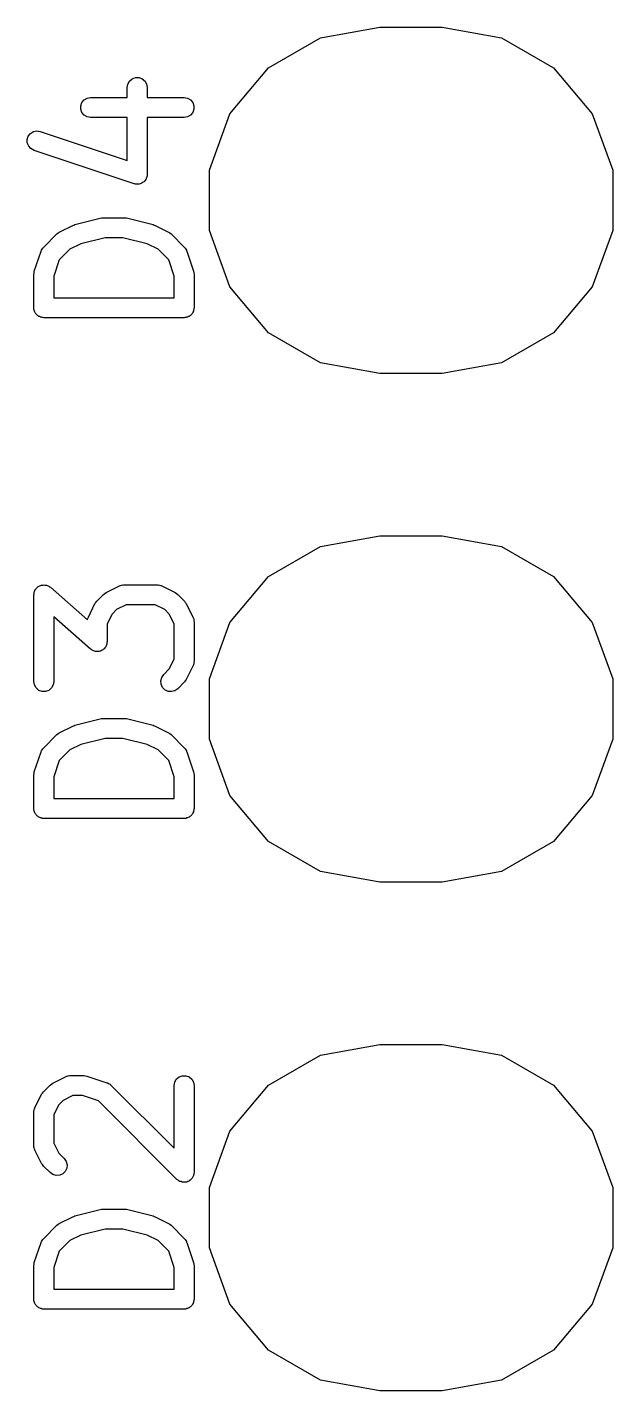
# Model space of a CAD drawing. Extents: x 125.5 to 143.1, y -145.4 to -100.4.
# Drawn here: x 139.88 to 142.81, y -137.97 to -131.17 of the extents above; entities that cross this region are included whole.
import ezdxf

# ---------------------------------------------------------------- set-up
doc = ezdxf.new("R2010")
doc.units = 0
doc.header["$MEASUREMENT"] = 0
doc.layers.add('BLACK', color=7, linetype='CONTINUOUS')

msp = doc.modelspace()

# ---------------------------------------------------------------- linework, layer by layer
at = {"layer": 'Black'}
for p, q in [((141.348, -131.218), (141.644, -131.166)), ((141.644, -131.166), (141.956, -131.166)), ((141.956, -131.166), (142.252, -131.218)), ((141.089, -131.368), (141.348, -131.218)), ((142.252, -131.218), (142.511, -131.368)), ((140.896, -131.598), (141.089, -131.368)), ((142.511, -131.368), (142.704, -131.598)), ((140.383, -131.467), (140.386, -131.45)), ((140.386, -131.45), (140.395, -131.435)), ((140.395, -131.435), (140.408, -131.423)), ((140.408, -131.423), (140.425, -131.417)), ((140.425, -131.417), (140.442, -131.417)), ((140.442, -131.417), (140.458, -131.423)), ((140.458, -131.423), (140.472, -131.435)), ((140.472, -131.435), (140.48, -131.45)), ((140.48, -131.45), (140.483, -131.467)), ((140.157, -131.542), (140.168, -131.528)), ((140.168, -131.528), (140.183, -131.52)), ((140.183, -131.52), (140.2, -131.517)), ((140.2, -131.517), (140.383, -131.517)), ((140.383, -131.517), (140.383, -131.467)), ((140.483, -131.467), (140.483, -131.517)), ((140.483, -131.517), (140.667, -131.517)), ((140.667, -131.517), (140.684, -131.52)), ((140.684, -131.52), (140.699, -131.528)), ((140.699, -131.528), (140.71, -131.542)), ((140.151, -131.558), (140.157, -131.542)), ((140.151, -131.575), (140.151, -131.558)), ((140.157, -131.592), (140.151, -131.575)), ((140.168, -131.605), (140.157, -131.592)), ((140.71, -131.592), (140.699, -131.605)), ((140.71, -131.542), (140.716, -131.558)), ((140.716, -131.575), (140.71, -131.592)), ((140.716, -131.558), (140.716, -131.575)), ((140.793, -131.88), (140.896, -131.598)), ((142.704, -131.598), (142.807, -131.88)), ((140.183, -131.614), (140.168, -131.605)), ((140.2, -131.617), (140.183, -131.614)), ((140.383, -131.617), (140.2, -131.617)), ((140.383, -131.831), (140.383, -131.617)), ((140.667, -131.617), (140.483, -131.617)), ((140.483, -131.617), (140.483, -131.9)), ((140.684, -131.614), (140.667, -131.617)), ((140.699, -131.605), (140.684, -131.614)), ((139.884, -131.726), (139.889, -131.71)), ((139.884, -131.743), (139.884, -131.726)), ((139.889, -131.71), (139.9, -131.696)), ((139.9, -131.696), (139.915, -131.687)), ((139.915, -131.687), (139.932, -131.683)), ((139.932, -131.683), (139.949, -131.686)), ((139.949, -131.686), (140.383, -131.831)), ((139.891, -131.76), (139.884, -131.743)), ((139.902, -131.772), (139.891, -131.76)), ((139.918, -131.781), (139.902, -131.772)), ((140.418, -131.947), (139.918, -131.781)), ((140.467, -131.937), (140.462, -131.94)), ((140.469, -131.935), (140.467, -131.937)), ((140.472, -131.932), (140.469, -131.935)), ((140.474, -131.928), (140.472, -131.932)), ((140.477, -131.924), (140.474, -131.928)), ((140.478, -131.92), (140.477, -131.924)), ((140.48, -131.917), (140.478, -131.92)), ((140.481, -131.912), (140.48, -131.917)), ((140.483, -131.907), (140.481, -131.912)), ((140.483, -131.9), (140.483, -131.904)), ((140.483, -131.904), (140.483, -131.907)), ((140.793, -132.18), (140.793, -131.88)), ((142.807, -131.88), (142.807, -132.18)), ((140.421, -131.948), (140.418, -131.947)), ((140.425, -131.949), (140.421, -131.948)), ((140.43, -131.949), (140.425, -131.949)), ((140.435, -131.95), (140.43, -131.949)), ((140.438, -131.949), (140.435, -131.95)), ((140.442, -131.949), (140.438, -131.949)), ((140.447, -131.948), (140.442, -131.949)), ((140.452, -131.946), (140.447, -131.948)), ((140.455, -131.945), (140.452, -131.946)), ((140.458, -131.943), (140.455, -131.945)), ((140.462, -131.94), (140.458, -131.943)), ((140.121, -132.151), (140.255, -132.118)), ((140.255, -132.118), (140.261, -132.118)), ((140.261, -132.118), (140.267, -132.117)), ((140.267, -132.117), (140.367, -132.117)), ((140.367, -132.117), (140.373, -132.118)), ((140.373, -132.118), (140.379, -132.118)), ((140.379, -132.118), (140.512, -132.151)), ((139.965, -132.265), (140.031, -132.198)), ((140.031, -132.198), (140.038, -132.193)), ((140.038, -132.193), (140.044, -132.189)), ((140.044, -132.189), (140.111, -132.155)), ((140.111, -132.155), (140.116, -132.154)), ((140.116, -132.154), (140.121, -132.151)), ((140.512, -132.151), (140.517, -132.154)), ((140.517, -132.154), (140.522, -132.155)), ((140.522, -132.155), (140.589, -132.189)), ((140.589, -132.189), (140.595, -132.193)), ((140.595, -132.193), (140.602, -132.198)), ((140.602, -132.198), (140.669, -132.265)), ((140.896, -132.462), (140.793, -132.18)), ((142.807, -132.18), (142.704, -132.462)), ((139.954, -132.282), (139.955, -132.279)), ((139.955, -132.279), (139.958, -132.274)), ((139.958, -132.274), (139.961, -132.269)), ((139.961, -132.269), (139.963, -132.267)), ((139.963, -132.267), (139.965, -132.265)), ((140.096, -132.274), (140.044, -132.327)), ((140.151, -132.247), (140.096, -132.274)), ((140.273, -132.217), (140.151, -132.247)), ((140.361, -132.217), (140.273, -132.217)), ((140.483, -132.247), (140.361, -132.217)), ((140.537, -132.274), (140.483, -132.247)), ((140.59, -132.327), (140.537, -132.274)), ((140.669, -132.265), (140.67, -132.267)), ((140.67, -132.267), (140.672, -132.269)), ((140.672, -132.269), (140.675, -132.274)), ((140.675, -132.274), (140.679, -132.279)), ((140.679, -132.279), (140.679, -132.282)), ((139.919, -132.384), (139.953, -132.284)), ((139.953, -132.284), (139.954, -132.282)), ((140.044, -132.327), (140.017, -132.408)), ((140.617, -132.408), (140.59, -132.327)), ((140.679, -132.282), (140.681, -132.284)), ((140.681, -132.284), (140.714, -132.384)), ((139.917, -132.4), (139.918, -132.392)), ((139.917, -132.567), (139.917, -132.4)), ((139.918, -132.392), (139.919, -132.384)), ((140.017, -132.408), (140.017, -132.517)), ((140.617, -132.517), (140.617, -132.408)), ((140.714, -132.384), (140.715, -132.392)), ((140.715, -132.392), (140.717, -132.4)), ((140.717, -132.4), (140.717, -132.567)), ((141.089, -132.692), (140.896, -132.462)), ((142.704, -132.462), (142.511, -132.692)), ((140.017, -132.517), (140.617, -132.517)), ((139.917, -132.571), (139.917, -132.567)), ((139.917, -132.575), (139.917, -132.571)), ((139.919, -132.579), (139.917, -132.575)), ((139.92, -132.584), (139.919, -132.579)), ((139.922, -132.588), (139.92, -132.584)), ((139.923, -132.592), (139.922, -132.588)), ((139.926, -132.595), (139.923, -132.592)), ((139.928, -132.599), (139.926, -132.595)), ((139.932, -132.602), (139.928, -132.599)), ((139.935, -132.605), (139.932, -132.602)), ((139.938, -132.607), (139.935, -132.605)), ((139.942, -132.61), (139.938, -132.607)), ((139.946, -132.611), (139.942, -132.61)), ((139.95, -132.614), (139.946, -132.611)), ((139.954, -132.614), (139.95, -132.614)), ((139.958, -132.616), (139.954, -132.614)), ((139.962, -132.616), (139.958, -132.616)), ((139.967, -132.617), (139.962, -132.616)), ((140.667, -132.617), (139.967, -132.617)), ((140.671, -132.616), (140.667, -132.617)), ((140.675, -132.616), (140.671, -132.616)), ((140.679, -132.614), (140.675, -132.616)), ((140.684, -132.614), (140.679, -132.614)), ((140.688, -132.611), (140.684, -132.614)), ((140.692, -132.61), (140.688, -132.611)), ((140.695, -132.607), (140.692, -132.61)), ((140.699, -132.605), (140.695, -132.607)), ((140.702, -132.602), (140.699, -132.605)), ((140.705, -132.599), (140.702, -132.602)), ((140.707, -132.595), (140.705, -132.599)), ((140.71, -132.592), (140.707, -132.595)), ((140.711, -132.588), (140.71, -132.592)), ((140.714, -132.584), (140.711, -132.588)), ((140.716, -132.575), (140.714, -132.579)), ((140.714, -132.579), (140.714, -132.584)), ((140.717, -132.567), (140.716, -132.571)), ((140.716, -132.571), (140.716, -132.575)), ((141.348, -132.842), (141.089, -132.692)), ((142.511, -132.692), (142.252, -132.842)), ((141.644, -132.894), (141.348, -132.842)), ((142.252, -132.842), (141.956, -132.894)), ((141.956, -132.894), (141.644, -132.894)), ((141.348, -133.758), (141.644, -133.706)), ((141.644, -133.706), (141.956, -133.706)), ((141.956, -133.706), (142.252, -133.758)), ((141.089, -133.908), (141.348, -133.758)), ((142.252, -133.758), (142.511, -133.908)), ((140.896, -134.138), (141.089, -133.908)), ((142.511, -133.908), (142.704, -134.138)), ((139.92, -133.983), (139.922, -133.979)), ((139.922, -133.979), (139.924, -133.974)), ((139.924, -133.974), (139.926, -133.971)), ((139.926, -133.971), (139.928, -133.968)), ((139.928, -133.968), (139.932, -133.965)), ((139.932, -133.965), (139.935, -133.961)), ((139.935, -133.961), (139.939, -133.959)), ((139.939, -133.959), (139.942, -133.957)), ((139.942, -133.957), (139.946, -133.955)), ((139.946, -133.955), (139.951, -133.953)), ((139.951, -133.953), (139.954, -133.952)), ((139.954, -133.952), (139.958, -133.951)), ((139.958, -133.951), (139.963, -133.951)), ((139.963, -133.951), (139.968, -133.95)), ((139.968, -133.95), (139.971, -133.951)), ((139.971, -133.951), (139.975, -133.951)), ((139.975, -133.951), (139.98, -133.952)), ((139.98, -133.952), (139.985, -133.953)), ((139.985, -133.953), (139.988, -133.955)), ((139.988, -133.955), (139.992, -133.957)), ((139.992, -133.957), (139.995, -133.96)), ((139.995, -133.96), (140, -133.962)), ((140, -133.962), (140.185, -134.124)), ((140.278, -133.989), (140.344, -133.955)), ((140.344, -133.955), (140.347, -133.954)), ((140.347, -133.954), (140.35, -133.953)), ((140.35, -133.953), (140.355, -133.952)), ((140.355, -133.952), (140.361, -133.95)), ((140.361, -133.95), (140.364, -133.951)), ((140.364, -133.951), (140.367, -133.95)), ((140.367, -133.95), (140.533, -133.95)), ((140.533, -133.95), (140.536, -133.951)), ((140.536, -133.951), (140.539, -133.95)), ((140.539, -133.95), (140.545, -133.952)), ((140.545, -133.952), (140.55, -133.953)), ((140.55, -133.953), (140.553, -133.954)), ((140.553, -133.954), (140.556, -133.955)), ((140.556, -133.955), (140.622, -133.989)), ((139.917, -134), (139.918, -133.995)), ((139.917, -134.433), (139.917, -134)), ((139.918, -133.99), (139.919, -133.987)), ((139.918, -133.995), (139.918, -133.99)), ((139.919, -133.987), (139.92, -133.983)), ((140.189, -134.111), (140.222, -134.044)), ((140.222, -134.044), (140.227, -134.038)), ((140.227, -134.038), (140.231, -134.031)), ((140.231, -134.031), (140.265, -133.998)), ((140.265, -133.998), (140.271, -133.993)), ((140.271, -133.993), (140.278, -133.989)), ((140.622, -133.989), (140.629, -133.993)), ((140.629, -133.993), (140.635, -133.998)), ((140.635, -133.998), (140.669, -134.031)), ((140.669, -134.031), (140.673, -134.038)), ((140.673, -134.038), (140.678, -134.044)), ((140.678, -134.044), (140.711, -134.111)), ((140.2, -134.271), (140.017, -134.11)), ((140.017, -134.11), (140.017, -134.433)), ((140.185, -134.122), (140.186, -134.116)), ((140.186, -134.116), (140.188, -134.114)), ((140.188, -134.114), (140.189, -134.111)), ((140.308, -134.096), (140.283, -134.145)), ((140.33, -134.074), (140.308, -134.096)), ((140.378, -134.05), (140.33, -134.074)), ((140.522, -134.05), (140.378, -134.05)), ((140.57, -134.074), (140.522, -134.05)), ((140.592, -134.096), (140.57, -134.074)), ((140.617, -134.145), (140.592, -134.096)), ((140.711, -134.111), (140.712, -134.114)), ((140.712, -134.114), (140.714, -134.116)), ((140.714, -134.116), (140.715, -134.122)), ((140.185, -134.124), (140.185, -134.122)), ((140.283, -134.145), (140.283, -134.233)), ((140.617, -134.322), (140.617, -134.145)), ((140.715, -134.122), (140.716, -134.128)), ((140.716, -134.128), (140.716, -134.13)), ((140.716, -134.13), (140.717, -134.133)), ((140.717, -134.133), (140.717, -134.333)), ((140.793, -134.42), (140.896, -134.138)), ((142.704, -134.138), (142.807, -134.42)), ((140.28, -134.25), (140.278, -134.255)), ((140.281, -134.247), (140.28, -134.25)), ((140.282, -134.243), (140.281, -134.247)), ((140.283, -134.233), (140.282, -134.238)), ((140.282, -134.238), (140.282, -134.243)), ((140.205, -134.273), (140.2, -134.271)), ((140.208, -134.277), (140.205, -134.273)), ((140.212, -134.278), (140.208, -134.277)), ((140.215, -134.28), (140.212, -134.278)), ((140.22, -134.281), (140.215, -134.28)), ((140.225, -134.283), (140.22, -134.281)), ((140.229, -134.283), (140.225, -134.283)), ((140.232, -134.283), (140.229, -134.283)), ((140.237, -134.283), (140.232, -134.283)), ((140.242, -134.283), (140.237, -134.283)), ((140.246, -134.281), (140.242, -134.283)), ((140.249, -134.281), (140.246, -134.281)), ((140.254, -134.278), (140.249, -134.281)), ((140.258, -134.277), (140.254, -134.278)), ((140.261, -134.274), (140.258, -134.277)), ((140.265, -134.272), (140.261, -134.274)), ((140.268, -134.269), (140.265, -134.272)), ((140.272, -134.265), (140.268, -134.269)), ((140.274, -134.262), (140.272, -134.265)), ((140.276, -134.259), (140.274, -134.262)), ((140.278, -134.255), (140.276, -134.259)), ((140.565, -134.398), (140.592, -134.37)), ((140.592, -134.37), (140.617, -134.322)), ((140.711, -134.356), (140.678, -134.422)), ((140.712, -134.353), (140.711, -134.356)), ((140.714, -134.35), (140.712, -134.353)), ((140.715, -134.345), (140.714, -134.35)), ((140.716, -134.339), (140.715, -134.345)), ((140.717, -134.333), (140.716, -134.336)), ((140.716, -134.336), (140.716, -134.339)), ((139.92, -134.45), (139.917, -134.433)), ((139.928, -134.465), (139.92, -134.45)), ((140.014, -134.45), (140.005, -134.465)), ((140.017, -134.433), (140.014, -134.45)), ((140.55, -134.429), (140.555, -134.412)), ((140.552, -134.446), (140.55, -134.429)), ((140.559, -134.462), (140.552, -134.446)), ((140.555, -134.412), (140.565, -134.398)), ((140.669, -134.435), (140.635, -134.469)), ((140.673, -134.429), (140.669, -134.435)), ((140.678, -134.422), (140.673, -134.429)), ((140.793, -134.72), (140.793, -134.42)), ((142.807, -134.42), (142.807, -134.72)), ((139.942, -134.477), (139.928, -134.465)), ((139.958, -134.483), (139.942, -134.477)), ((139.975, -134.483), (139.958, -134.483)), ((139.992, -134.477), (139.975, -134.483)), ((140.005, -134.465), (139.992, -134.477)), ((140.571, -134.474), (140.559, -134.462)), ((140.587, -134.482), (140.571, -134.474)), ((140.604, -134.483), (140.587, -134.482)), ((140.621, -134.479), (140.604, -134.483)), ((140.635, -134.469), (140.621, -134.479)), ((140.044, -134.689), (140.111, -134.655)), ((140.111, -134.655), (140.116, -134.654)), ((140.116, -134.654), (140.121, -134.651)), ((140.121, -134.651), (140.255, -134.618)), ((140.255, -134.618), (140.261, -134.618)), ((140.261, -134.618), (140.267, -134.617)), ((140.267, -134.617), (140.367, -134.617)), ((140.367, -134.617), (140.373, -134.618)), ((140.373, -134.618), (140.379, -134.618)), ((140.379, -134.618), (140.512, -134.651)), ((140.512, -134.651), (140.517, -134.654)), ((140.517, -134.654), (140.522, -134.655)), ((140.522, -134.655), (140.589, -134.689)), ((139.965, -134.765), (140.031, -134.698)), ((140.031, -134.698), (140.038, -134.693)), ((140.038, -134.693), (140.044, -134.689)), ((140.273, -134.717), (140.151, -134.747)), ((140.361, -134.717), (140.273, -134.717)), ((140.483, -134.747), (140.361, -134.717)), ((140.589, -134.689), (140.595, -134.693)), ((140.595, -134.693), (140.602, -134.698)), ((140.602, -134.698), (140.669, -134.765)), ((140.896, -135.002), (140.793, -134.72)), ((142.807, -134.72), (142.704, -135.002)), ((139.919, -134.884), (139.953, -134.784)), ((139.953, -134.784), (139.954, -134.782)), ((139.954, -134.782), (139.955, -134.779)), ((139.955, -134.779), (139.958, -134.774)), ((139.958, -134.774), (139.961, -134.769)), ((139.961, -134.769), (139.963, -134.767)), ((139.963, -134.767), (139.965, -134.765)), ((140.096, -134.774), (140.044, -134.827)), ((140.151, -134.747), (140.096, -134.774)), ((140.537, -134.774), (140.483, -134.747)), ((140.59, -134.827), (140.537, -134.774)), ((140.669, -134.765), (140.67, -134.767)), ((140.67, -134.767), (140.672, -134.769)), ((140.672, -134.769), (140.675, -134.774)), ((140.675, -134.774), (140.679, -134.779)), ((140.679, -134.779), (140.679, -134.782)), ((140.679, -134.782), (140.681, -134.784)), ((140.681, -134.784), (140.714, -134.884)), ((140.044, -134.827), (140.017, -134.908)), ((140.617, -134.908), (140.59, -134.827)), ((139.917, -134.9), (139.918, -134.892)), ((139.917, -135.067), (139.917, -134.9)), ((139.918, -134.892), (139.919, -134.884)), ((140.017, -134.908), (140.017, -135.017)), ((140.617, -135.017), (140.617, -134.908)), ((140.714, -134.884), (140.715, -134.892)), ((140.715, -134.892), (140.717, -134.9)), ((140.717, -134.9), (140.717, -135.067)), ((141.089, -135.232), (140.896, -135.002)), ((142.704, -135.002), (142.511, -135.232)), ((139.917, -135.071), (139.917, -135.067)), ((140.017, -135.017), (140.617, -135.017)), ((140.717, -135.067), (140.716, -135.071)), ((139.917, -135.075), (139.917, -135.071)), ((139.919, -135.079), (139.917, -135.075)), ((139.92, -135.084), (139.919, -135.079)), ((139.922, -135.088), (139.92, -135.084)), ((139.923, -135.092), (139.922, -135.088)), ((139.926, -135.095), (139.923, -135.092)), ((139.928, -135.099), (139.926, -135.095)), ((139.932, -135.102), (139.928, -135.099)), ((139.935, -135.105), (139.932, -135.102)), ((139.938, -135.107), (139.935, -135.105)), ((139.942, -135.11), (139.938, -135.107)), ((139.946, -135.111), (139.942, -135.11)), ((139.95, -135.114), (139.946, -135.111)), ((139.954, -135.114), (139.95, -135.114)), ((139.958, -135.116), (139.954, -135.114)), ((139.962, -135.116), (139.958, -135.116)), ((139.967, -135.117), (139.962, -135.116)), ((140.667, -135.117), (139.967, -135.117)), ((140.671, -135.116), (140.667, -135.117)), ((140.675, -135.116), (140.671, -135.116)), ((140.679, -135.114), (140.675, -135.116)), ((140.684, -135.114), (140.679, -135.114)), ((140.688, -135.111), (140.684, -135.114)), ((140.692, -135.11), (140.688, -135.111)), ((140.695, -135.107), (140.692, -135.11)), ((140.699, -135.105), (140.695, -135.107)), ((140.702, -135.102), (140.699, -135.105)), ((140.705, -135.099), (140.702, -135.102)), ((140.707, -135.095), (140.705, -135.099)), ((140.71, -135.092), (140.707, -135.095)), ((140.711, -135.088), (140.71, -135.092)), ((140.714, -135.084), (140.711, -135.088)), ((140.716, -135.075), (140.714, -135.079)), ((140.714, -135.079), (140.714, -135.084)), ((140.716, -135.071), (140.716, -135.075)), ((141.348, -135.382), (141.089, -135.232)), ((142.511, -135.232), (142.252, -135.382)), ((141.644, -135.434), (141.348, -135.382)), ((142.252, -135.382), (141.956, -135.434)), ((141.956, -135.434), (141.644, -135.434)), ((141.348, -136.298), (141.644, -136.246)), ((141.644, -136.246), (141.956, -136.246)), ((141.956, -136.246), (142.252, -136.298)), ((141.089, -136.448), (141.348, -136.298)), ((142.252, -136.298), (142.511, -136.448)), ((140.011, -136.439), (140.078, -136.405)), ((140.078, -136.405), (140.08, -136.404)), ((140.08, -136.404), (140.083, -136.403)), ((140.083, -136.403), (140.089, -136.402)), ((140.089, -136.402), (140.094, -136.4)), ((140.094, -136.4), (140.097, -136.4)), ((140.097, -136.4), (140.1, -136.4)), ((140.1, -136.4), (140.167, -136.4)), ((140.167, -136.4), (140.175, -136.401)), ((140.175, -136.401), (140.182, -136.403)), ((140.182, -136.403), (140.282, -136.436)), ((140.62, -136.433), (140.628, -136.418)), ((140.628, -136.418), (140.642, -136.407)), ((140.642, -136.407), (140.658, -136.401)), ((140.658, -136.401), (140.675, -136.401)), ((140.675, -136.401), (140.692, -136.407)), ((140.692, -136.407), (140.705, -136.418)), ((140.705, -136.418), (140.714, -136.433)), ((139.922, -136.561), (139.955, -136.494)), ((139.955, -136.494), (139.96, -136.488)), ((139.96, -136.488), (139.965, -136.481)), ((139.965, -136.481), (139.998, -136.448)), ((139.998, -136.448), (140.005, -136.443)), ((140.005, -136.443), (140.011, -136.439)), ((140.112, -136.5), (140.063, -136.524)), ((140.159, -136.5), (140.112, -136.5)), ((140.24, -136.527), (140.159, -136.5)), ((140.282, -136.436), (140.285, -136.437)), ((140.285, -136.437), (140.288, -136.438)), ((140.288, -136.438), (140.293, -136.441)), ((140.293, -136.441), (140.298, -136.444)), ((140.298, -136.444), (140.3, -136.446)), ((140.3, -136.446), (140.302, -136.448)), ((140.302, -136.448), (140.617, -136.763)), ((140.617, -136.45), (140.62, -136.433)), ((140.617, -136.763), (140.617, -136.45)), ((140.714, -136.433), (140.717, -136.45)), ((140.717, -136.45), (140.717, -136.883)), ((140.896, -136.678), (141.089, -136.448)), ((142.511, -136.448), (142.704, -136.678)), ((139.919, -136.572), (139.92, -136.566)), ((139.92, -136.566), (139.921, -136.564)), ((139.921, -136.564), (139.922, -136.561)), ((140.041, -136.546), (140.017, -136.595)), ((140.063, -136.524), (140.041, -136.546)), ((140.631, -136.919), (140.24, -136.527)), ((139.917, -136.578), (139.919, -136.572)), ((139.917, -136.58), (139.917, -136.578)), ((139.917, -136.583), (139.917, -136.58)), ((139.917, -136.75), (139.917, -136.583)), ((140.017, -136.595), (140.017, -136.738)), ((140.793, -136.96), (140.896, -136.678)), ((142.704, -136.678), (142.807, -136.96)), ((139.917, -136.753), (139.917, -136.75)), ((139.917, -136.756), (139.917, -136.753)), ((139.919, -136.761), (139.917, -136.756)), ((139.92, -136.767), (139.919, -136.761)), ((139.921, -136.77), (139.92, -136.767)), ((139.922, -136.772), (139.921, -136.77)), ((139.955, -136.839), (139.922, -136.772)), ((140.017, -136.738), (140.041, -136.787)), ((139.96, -136.845), (139.955, -136.839)), ((140.041, -136.787), (140.069, -136.815)), ((140.069, -136.815), (140.079, -136.829)), ((140.079, -136.829), (140.083, -136.846)), ((139.965, -136.852), (139.96, -136.845)), ((139.998, -136.885), (139.965, -136.852)), ((140.012, -136.895), (139.998, -136.885)), ((140.029, -136.9), (140.012, -136.895)), ((140.046, -136.898), (140.029, -136.9)), ((140.062, -136.891), (140.046, -136.898)), ((140.074, -136.879), (140.062, -136.891)), ((140.082, -136.863), (140.074, -136.879)), ((140.083, -136.846), (140.082, -136.863)), ((140.71, -136.906), (140.708, -136.912)), ((140.714, -136.9), (140.71, -136.906)), ((140.715, -136.896), (140.714, -136.898)), ((140.714, -136.898), (140.714, -136.9)), ((140.716, -136.89), (140.715, -136.896)), ((140.717, -136.883), (140.716, -136.89)), ((140.637, -136.922), (140.631, -136.919)), ((140.642, -136.927), (140.637, -136.922)), ((140.644, -136.927), (140.642, -136.927)), ((140.646, -136.929), (140.644, -136.927)), ((140.652, -136.93), (140.646, -136.929)), ((140.658, -136.933), (140.652, -136.93)), ((140.66, -136.933), (140.658, -136.933)), ((140.662, -136.933), (140.66, -136.933)), ((140.669, -136.933), (140.662, -136.933)), ((140.675, -136.933), (140.669, -136.933)), ((140.677, -136.932), (140.675, -136.933)), ((140.68, -136.932), (140.677, -136.932)), ((140.686, -136.929), (140.68, -136.932)), ((140.692, -136.927), (140.686, -136.929)), ((140.693, -136.925), (140.692, -136.927)), ((140.695, -136.924), (140.693, -136.925)), ((140.7, -136.92), (140.695, -136.924)), ((140.705, -136.915), (140.7, -136.92)), ((140.706, -136.914), (140.705, -136.915)), ((140.708, -136.912), (140.706, -136.914)), ((140.793, -137.26), (140.793, -136.96)), ((142.807, -136.96), (142.807, -137.26)), ((140.044, -137.139), (140.111, -137.105)), ((140.111, -137.105), (140.116, -137.104)), ((140.116, -137.104), (140.121, -137.101)), ((140.121, -137.101), (140.255, -137.068)), ((140.255, -137.068), (140.261, -137.068)), ((140.261, -137.068), (140.267, -137.067)), ((140.267, -137.067), (140.367, -137.067)), ((140.367, -137.067), (140.373, -137.068)), ((140.373, -137.068), (140.379, -137.068)), ((140.379, -137.068), (140.512, -137.101)), ((140.512, -137.101), (140.517, -137.104)), ((140.517, -137.104), (140.522, -137.105)), ((140.522, -137.105), (140.589, -137.139)), ((139.965, -137.215), (140.031, -137.148)), ((140.031, -137.148), (140.038, -137.143)), ((140.038, -137.143), (140.044, -137.139)), ((140.273, -137.167), (140.151, -137.197)), ((140.361, -137.167), (140.273, -137.167)), ((140.483, -137.197), (140.361, -137.167)), ((140.589, -137.139), (140.595, -137.143)), ((140.595, -137.143), (140.602, -137.148)), ((140.602, -137.148), (140.669, -137.215)), ((139.919, -137.334), (139.953, -137.234)), ((139.953, -137.234), (139.954, -137.232)), ((139.954, -137.232), (139.955, -137.229)), ((139.955, -137.229), (139.958, -137.224)), ((139.958, -137.224), (139.961, -137.219)), ((139.961, -137.219), (139.963, -137.217)), ((139.963, -137.217), (139.965, -137.215)), ((140.096, -137.224), (140.044, -137.277)), ((140.151, -137.197), (140.096, -137.224)), ((140.537, -137.224), (140.483, -137.197)), ((140.59, -137.277), (140.537, -137.224)), ((140.669, -137.215), (140.67, -137.217)), ((140.67, -137.217), (140.672, -137.219)), ((140.672, -137.219), (140.675, -137.224)), ((140.675, -137.224), (140.679, -137.229)), ((140.679, -137.229), (140.679, -137.232)), ((140.679, -137.232), (140.681, -137.234)), ((140.681, -137.234), (140.714, -137.334)), ((140.044, -137.277), (140.017, -137.358)), ((140.617, -137.358), (140.59, -137.277)), ((140.896, -137.542), (140.793, -137.26)), ((142.807, -137.26), (142.704, -137.542)), ((139.917, -137.35), (139.918, -137.342)), ((139.917, -137.517), (139.917, -137.35)), ((139.918, -137.342), (139.919, -137.334)), ((140.017, -137.358), (140.017, -137.467)), ((140.617, -137.467), (140.617, -137.358)), ((140.714, -137.334), (140.715, -137.342)), ((140.715, -137.342), (140.717, -137.35)), ((140.717, -137.35), (140.717, -137.517)), ((139.917, -137.521), (139.917, -137.517)), ((139.917, -137.525), (139.917, -137.521)), ((140.017, -137.467), (140.617, -137.467)), ((140.717, -137.517), (140.716, -137.521)), ((140.716, -137.521), (140.716, -137.525)), ((139.919, -137.529), (139.917, -137.525)), ((139.92, -137.534), (139.919, -137.529)), ((139.922, -137.538), (139.92, -137.534)), ((139.923, -137.542), (139.922, -137.538)), ((139.926, -137.545), (139.923, -137.542)), ((139.928, -137.549), (139.926, -137.545)), ((139.932, -137.552), (139.928, -137.549)), ((139.935, -137.555), (139.932, -137.552)), ((139.938, -137.557), (139.935, -137.555)), ((139.942, -137.56), (139.938, -137.557)), ((139.946, -137.561), (139.942, -137.56)), ((139.95, -137.564), (139.946, -137.561)), ((139.954, -137.564), (139.95, -137.564)), ((139.958, -137.566), (139.954, -137.564)), ((139.962, -137.566), (139.958, -137.566)), ((139.967, -137.567), (139.962, -137.566)), ((140.667, -137.567), (139.967, -137.567)), ((140.671, -137.566), (140.667, -137.567)), ((140.675, -137.566), (140.671, -137.566)), ((140.679, -137.564), (140.675, -137.566)), ((140.684, -137.564), (140.679, -137.564)), ((140.688, -137.561), (140.684, -137.564)), ((140.692, -137.56), (140.688, -137.561)), ((140.695, -137.557), (140.692, -137.56)), ((140.699, -137.555), (140.695, -137.557)), ((140.702, -137.552), (140.699, -137.555)), ((140.705, -137.549), (140.702, -137.552)), ((140.707, -137.545), (140.705, -137.549)), ((140.71, -137.542), (140.707, -137.545)), ((140.711, -137.538), (140.71, -137.542)), ((140.714, -137.534), (140.711, -137.538)), ((140.716, -137.525), (140.714, -137.529)), ((140.714, -137.529), (140.714, -137.534)), ((141.089, -137.772), (140.896, -137.542)), ((142.704, -137.542), (142.511, -137.772)), ((141.348, -137.922), (141.089, -137.772)), ((142.511, -137.772), (142.252, -137.922)), ((141.644, -137.974), (141.348, -137.922)), ((142.252, -137.922), (141.956, -137.974)), ((141.956, -137.974), (141.644, -137.974))]:
    msp.add_line(p, q, dxfattribs=at)

doc.saveas('drawing.dxf')
